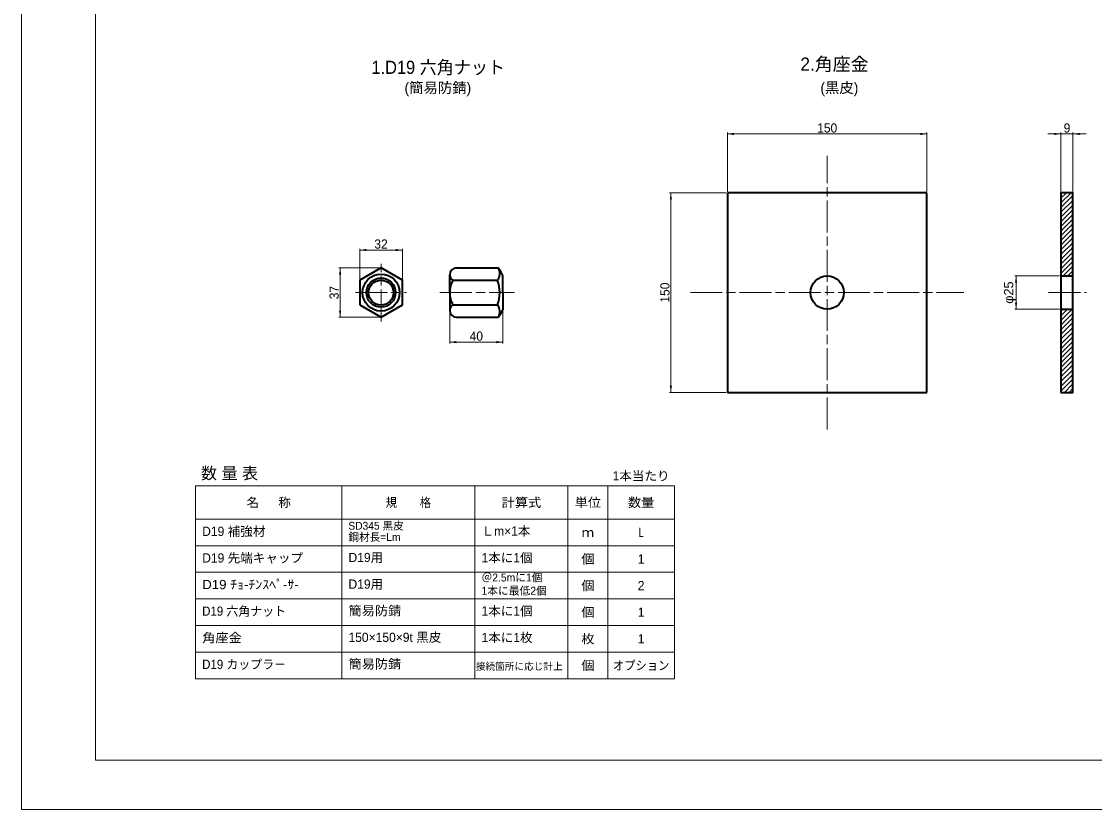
# Model space of a CAD drawing. Units: millimetres at full size, sheet at 1:2. Extents: x 1921 to 3603, y 1277 to 2465.
# Drawn here: x 1921 to 2728, y 1277 to 1870 of the extents above; entities that cross this region are included whole.
import ezdxf
from ezdxf.enums import TextEntityAlignment as Align

# ---------------------------------------------------------------- set-up
doc = ezdxf.new("R2010")
doc.units = ezdxf.units.MM
doc.header["$LTSCALE"] = 2
doc.linetypes.add('CHAIN', pattern=[18.5, 12, -1.5, 3.5, -1.5])
for name, color, linetype, lineweight in [('1 外形線', 7, 'Continuous', 35), ('2 細い実線', 3, 'Continuous', 20), ('4中心線', 1, 'CHAIN', 15), ('5 想像線', 7, 'Continuous', 13), ('6寸法線', 4, 'Continuous', 13), ('7 枠・タイトル', 7, 'Continuous', 13), ('8 数量表', 7, 'Continuous', 13), ('Defpoints_2', 7, 'Continuous', 13)]:
    doc.layers.add(name, color=color, linetype=linetype, lineweight=lineweight)
doc.styles.add('ＭＳ Ｐゴシック', font='')
doc.styles.get('ＭＳ Ｐゴシック').set_extended_font_data('MS PGothic')
pattern_1 = [(45, (2124.995, 755.945), (-1.76777, 1.76777), [])]

# ---------------------------------------------------------------- blocks, each defined once
blk = doc.blocks.new('filled_arrow')
at = {"color": 0, "linetype": 'Continuous', "lineweight": -2}
blk.add_solid([(7.5, 1.25), (0, 0), (7.5, -1.25)], dxfattribs=at)

msp = doc.modelspace()

# ---------------------------------------------------------------- hatches: boundary and pattern name
at = {"layer": '2 細い実線'}
h = msp.add_hatch(dxfattribs=at)
h.set_pattern_fill('USER', color=256, style=0, pattern_type=2)
h.set_pattern_definition(pattern_1)
h.paths.add_polyline_path([(2711.792, 1740.846), (2702.792, 1740.846), (2702.792, 1678.346), (2711.792, 1678.346)])
h = msp.add_hatch(dxfattribs=at)
h.set_pattern_fill('USER', color=256, style=0, pattern_type=2)
h.set_pattern_definition(pattern_1)
h.paths.add_polyline_path([(2711.792, 1653.346), (2702.792, 1653.346), (2702.792, 1590.846), (2711.792, 1590.846)])

# ---------------------------------------------------------------- linework, layer by layer
at = {"layer": '1 外形線'}
for p, q in [((2602.016, 1740.846), (2452.016, 1740.846)), ((2452.016, 1740.846), (2452.016, 1590.846)), ((2602.016, 1590.846), (2602.016, 1740.846)), ((2243.219, 1665.846), (2243.219, 1679.296)), ((2248.269, 1684.346), (2279.755, 1684.346)), ((2283.219, 1665.846), (2283.219, 1678.756)), ((2702.792, 1678.346), (2711.792, 1678.346)), ((2245.486, 1675.096), (2279.127, 1675.096)), ((2243.219, 1665.846), (2243.219, 1652.396)), ((2283.219, 1665.846), (2283.219, 1652.936)), ((2245.486, 1656.596), (2279.127, 1656.596)), ((2248.269, 1647.346), (2279.755, 1647.346)), ((2702.792, 1653.346), (2711.792, 1653.346)), ((2452.016, 1590.846), (2602.016, 1590.846))]:
    msp.add_line(p, q, dxfattribs=at)
for points in [[(2702.792, 1590.846), (2711.792, 1590.846), (2711.792, 1740.846), (2702.792, 1740.846)], [(2175.561, 1656.596), (2191.583, 1647.346), (2207.604, 1656.596), (2207.604, 1675.096), (2191.583, 1684.346), (2175.561, 1675.096)]]:
    msp.add_lwpolyline(points, close=True, dxfattribs=at)
for centre, radius in [((2191.583, 1665.846), 13.875), ((2527.016, 1665.846), 12.5), ((2191.583, 1665.846), 10.95), ((2191.583, 1665.846), 9.35)]:
    msp.add_circle(centre, radius, dxfattribs=at)
for centre, radius, start, end in [((2248.269, 1679.296), 5.05, 90, 180), ((2249.069, 1679.721), 5.85, 182.15817, 232.23695), ((2272.552, 1680.189), 8.317, 322.23723, 29.98544), ((2256.139, 1665.846), 30, 25.48917, 38.07312), ((2263.219, 1665.846), 20, 152.45146, 180), ((2245.37, 1663.884), 35.57, 3.16176, 18.3732), ((2263.219, 1665.846), 20, 180, 207.54854), ((2245.37, 1667.808), 35.57, 341.6268, 356.83824), ((2249.069, 1651.971), 5.85, 127.76305, 177.84183), ((2272.552, 1651.503), 8.317, 330.01456, 37.76277), ((2248.269, 1652.396), 5.05, 180, 270), ((2256.139, 1665.846), 30, 321.92688, 334.51083)]:
    msp.add_arc(centre, radius, start, end, dxfattribs=at)
at = {"layer": '4中心線'}
for p, q in [((2527.016, 1562.996), (2527.016, 1768.696)), ((2191.583, 1644.16), (2191.583, 1687.533)), ((2172.326, 1665.846), (2210.839, 1665.846)), ((2235.757, 1665.846), (2291.945, 1665.846)), ((2424.167, 1665.846), (2629.866, 1665.846)), ((2693.425, 1665.846), (2722.068, 1665.846))]:
    msp.add_line(p, q, dxfattribs=at)
at = {"layer": '5 想像線'}
for p, q in [((1976.904, 1314.477), (1976.904, 2428.03)), ((3547.6, 1314.477), (1976.904, 1314.477))]:
    msp.add_line(p, q, dxfattribs=at)
at = {"layer": '6寸法線'}
for p, q in [((2452.016, 1741.846), (2452.016, 1786.106)), ((2452.016, 1785.106), (2602.016, 1785.106)), ((2602.016, 1741.846), (2602.016, 1786.106)), ((2692.792, 1785.106), (2721.792, 1785.106)), ((2702.792, 1741.846), (2702.792, 1786.106)), ((2711.792, 1741.846), (2711.792, 1786.106)), ((2451.016, 1740.846), (2408.49, 1740.846)), ((2409.49, 1740.846), (2409.49, 1590.846)), ((2175.561, 1676.096), (2175.561, 1698.844)), ((2175.561, 1697.844), (2207.604, 1697.844)), ((2207.604, 1676.096), (2207.604, 1698.844)), ((2190.583, 1684.346), (2159.81, 1684.346)), ((2160.81, 1684.346), (2160.81, 1647.346)), ((2701.792, 1678.346), (2668.024, 1678.346)), ((2669.024, 1678.346), (2669.024, 1653.346)), ((2190.583, 1647.346), (2159.81, 1647.346)), ((2243.223, 1651.192), (2243.223, 1627.631)), ((2283.219, 1651.936), (2283.219, 1627.631)), ((2701.792, 1653.346), (2668.024, 1653.346)), ((2243.223, 1628.631), (2283.219, 1628.631)), ((2451.016, 1590.846), (2408.49, 1590.846))]:
    msp.add_line(p, q, dxfattribs=at)
at = {"layer": '8 数量表'}
for p, q in [((2052.12, 1520.602), (2412.12, 1520.602)), ((2052.12, 1520.602), (2052.12, 1375.602)), ((2162.12, 1520.602), (2162.12, 1375.602)), ((2262.12, 1520.602), (2262.12, 1375.602)), ((2332.12, 1520.602), (2332.12, 1375.602)), ((2362.12, 1520.602), (2362.12, 1375.602)), ((2412.12, 1520.602), (2412.12, 1375.602)), ((2052.12, 1495.602), (2412.12, 1495.602)), ((2052.12, 1475.602), (2412.12, 1475.602)), ((2052.12, 1455.602), (2412.12, 1455.602)), ((2052.12, 1435.602), (2412.12, 1435.602)), ((2052.12, 1415.602), (2412.12, 1415.602)), ((2052.12, 1395.602), (2412.12, 1395.602)), ((2052.12, 1375.602), (2412.12, 1375.602)), ((2052.12, 1375.602), (2412.12, 1375.602))]:
    msp.add_line(p, q, dxfattribs=at)
at = {"layer": 'Defpoints_2'}
msp.add_lwpolyline([(1921.252, 1277.253), (3603.252, 1277.253), (3603.252, 2465.253), (1921.252, 2465.253)], close=True, dxfattribs=at)

# ---------------------------------------------------------------- block references
at = {"layer": '6寸法線', "xscale": 0.667, "yscale": 0.667}
for p in [(2452.016, 1785.106), (2711.792, 1785.106), (2175.561, 1697.844), (2243.223, 1628.631)]:
    msp.add_blockref('filled_arrow', p, dxfattribs=at)
for p, rotation in [((2602.016, 1785.106), 180), ((2702.792, 1785.106), 180), ((2409.49, 1740.846), 270), ((2207.604, 1697.844), 180), ((2160.81, 1684.346), 270), ((2669.024, 1678.346), 270), ((2669.024, 1653.346), 90), ((2160.81, 1647.346), 90), ((2283.219, 1628.631), 180), ((2409.49, 1590.846), 90)]:
    msp.add_blockref('filled_arrow', p, dxfattribs=dict(at, rotation=rotation))

# ---------------------------------------------------------------- texts
at = {"layer": '6寸法線', "style": 'ＭＳ Ｐゴシック'}
for s, p in [('150', (2527.016, 1789.606)), ('9', (2707.292, 1789.606)), ('32', (2191.583, 1702.344)), ('40', (2263.221, 1633.131))]:
    msp.add_text(s, height=6.928, dxfattribs=at).set_placement(p, align=Align.MIDDLE_CENTER)
for s, p in [('37', (2156.31, 1665.846)), ('150', (2404.99, 1665.846))]:
    msp.add_text(s, height=6.928, rotation=90, dxfattribs=at).set_placement(p, align=Align.MIDDLE_CENTER)
at = {"layer": '6寸法線', "style": 'ＭＳ Ｐゴシック', "width": 1.05}
msp.add_text('φ25', height=6.928, rotation=90, dxfattribs=at).set_placement((2663.47, 1665.846), align=Align.MIDDLE_CENTER)
at = {"layer": '7 枠・タイトル', "style": 'ＭＳ Ｐゴシック', "width": 0.95}
msp.add_text('1.D19 六角ナット', height=9.897, dxfattribs=at).set_placement((2184.408, 1827.259), align=Align.BOTTOM_LEFT)
at = {"layer": '7 枠・タイトル', "style": 'ＭＳ Ｐゴシック'}
for s, height, p in [('2.角座金', 9.897, (2506.861, 1829.723)), ('(簡易防錆)', 7.918, (2209.261, 1813.512)), ('(黒皮)', 7.918, (2521.936, 1813.512))]:
    msp.add_text(s, height=height, dxfattribs=at).set_placement(p, align=Align.BOTTOM_LEFT)
at = {"layer": '8 数量表', "style": 'ＭＳ Ｐゴシック'}
for s, height, p in [('数 量 表', 8.908, (2056.192, 1522.97)), ('SD345 黒皮', 5.878, (2167.006, 1485.862)), ('D19 補強材', 6.928, (2057.12, 1480.861)), ('鋼材長=Lm', 5.878, (2167.006, 1477.378)), ('Ｌm×1本', 6.928, (2267.12, 1481.022)), ('D19 先端キャップ', 6.928, (2057.12, 1460.861)), ('D19用', 6.928, (2167.12, 1461.182)), ('1本に1個', 6.928, (2267.12, 1461.022)), ('＠2.5mに1個', 5.938, (2267.12, 1446.908)), ('D19用', 6.928, (2167.12, 1441.182)), ('1本に最低2個', 5.938, (2267.12, 1436.963)), ('1本に1個', 6.928, (2267.12, 1421.022)), ('150×150×9t 黒皮', 6.928, (2167.12, 1401.182)), ('1本に1枚', 6.928, (2267.12, 1401.022)), ('接続箇所に応じ計上', 5.315, (2262.888, 1380.623))]:
    msp.add_text(s, height=height, dxfattribs=at).set_placement(p, align=Align.BOTTOM_LEFT)
for s, p in [('1本当たり', (2387.12, 1528.102)), ('名\u3000  称', (2107.12, 1508.102)), ('ｍ', (2347.12, 1485.602)), ('1', (2387.12, 1465.602)), ('2', (2387.12, 1445.602)), ('1', (2387.12, 1425.602)), ('1', (2387.12, 1405.602))]:
    msp.add_text(s, height=6.928, dxfattribs=at).set_placement(p, align=Align.MIDDLE_CENTER)
for s, width, p in [('規\u3000\u3000格', 0.9, (2212.12, 1508.102)), ('計算式', 1.05, (2297.12, 1508.102)), ('単位', 1.05, (2347.12, 1508.102)), ('数量', 1.05, (2387.12, 1508.102)), ('Ｌ', 0.65, (2387.12, 1485.602)), ('個', 1.05, (2347.12, 1465.602)), ('個', 1.05, (2347.12, 1445.602)), ('個', 1.05, (2347.12, 1425.602)), ('枚', 1.05, (2347.12, 1405.602)), ('個', 1.05, (2347.12, 1385.602)), ('オプション', 0.9, (2387.12, 1385.602))]:
    msp.add_text(s, height=6.928, dxfattribs=dict(at, width=width)).set_placement(p, align=Align.MIDDLE_CENTER)
for s, width, p in [('D19 ﾁｮ-ﾁﾝｽﾍﾟ-ｻ-', 1.1, (2057.12, 1440.861)), ('D19 六角ナット', 0.95, (2057.12, 1420.861)), ('簡易防錆', 1.05, (2167.12, 1421.182)), ('角座金', 1.05, (2057.12, 1400.861)), ('D19 カップラ－', 0.95, (2057.12, 1380.861)), ('簡易防錆', 1.05, (2167.12, 1381.182))]:
    msp.add_text(s, height=6.928, dxfattribs=dict(at, width=width)).set_placement(p, align=Align.BOTTOM_LEFT)

doc.saveas('drawing.dxf')
